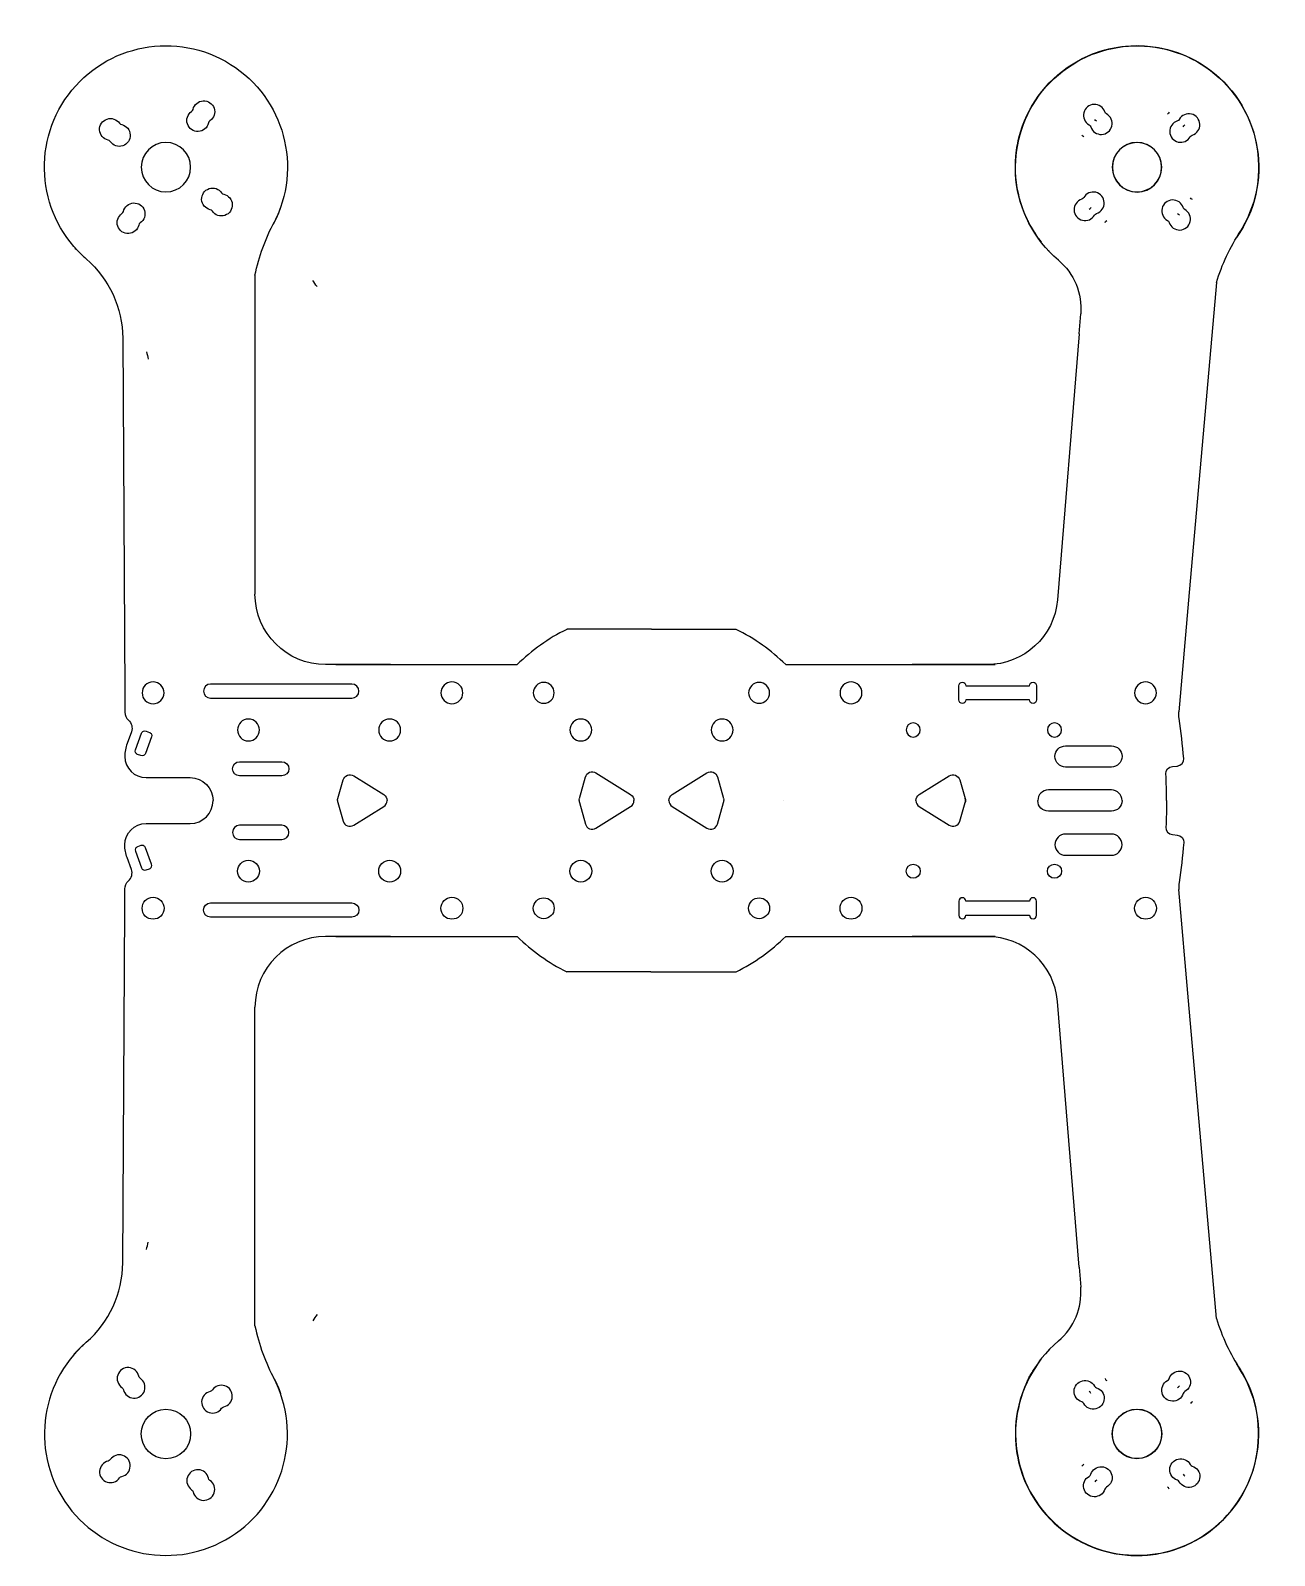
# Model space of a CAD drawing. Header units: millimetres. Extents: x -88 to 88, y -107 to 109.
import ezdxf

# ---------------------------------------------------------------- set-up
doc = ezdxf.new("R2010")
doc.units = ezdxf.units.MM
doc.layers.get('0').update_dxf_attribs({"linetype": 'CONTINUOUS'})

msp = doc.modelspace()

# ---------------------------------------------------------------- linework, layer by layer
for p, q in [((-56.13, 74.4), (-56.13, 29.25)), ((79.98, 73.34), (76.04, 28.36)), ((60.54, 66.08), (60.77, 68.92)), ((-74.86, 65.47), (-74.56, 15.21)), ((60.54, 66.08), (57.48, 28.44)), ((76.04, 28.36), (74.66, 12.58)), ((0.01, 24.25), (-12, 24.25)), ((0.01, 24.25), (12, 24.25)), ((-36.93, 19.25), (-46.13, 19.25)), ((-44.68, 19.25), (-19.01, 19.25)), ((19.01, 19.25), (48.67, 19.25)), ((48.67, 19.25), (36.92, 19.25)), ((48.67, 19.25), (47.51, 19.25)), ((-74.56, 15.21), (-74.56, 12.51)), ((-73.63, 9.74), (-74.24, 8.08)), ((-74.56, 6.27), (-74.56, 6.25)), ((73.75, 4.82), (74.45, 4.88)), ((-71.56, 3.25), (-65.31, 3.25)), ((-44.41, 0.27), (-43.65, 2.93)), ((-42.16, 3.5), (-37.91, 0.85)), ((-10.21, 0.27), (-9.36, 3.34)), ((-7.86, 3.92), (-2.95, 0.85)), ((2.95, 0.85), (7.86, 3.92)), ((9.36, 3.34), (10.21, 0.27)), ((37.91, 0.85), (42.16, 3.5)), ((43.65, 2.93), (44.41, 0.27)), ((-2.48, -0.03), (-2.48, 0.03)), ((65.12, 1.5), (56.2, 1.5)), ((-62.06, 0), (-62.06, 0)), ((-62.06, 0), (-62.06, 0)), ((-44.45, 0), (-44.45, 0)), ((-44.45, 0), (-44.45, 0)), ((-44.41, -0.28), (-43.65, -2.93)), ((-42.16, -3.5), (-37.91, -0.85)), ((-37.44, 0), (-37.44, 0)), ((-37.44, 0), (-37.44, 0)), ((-10.24, 0), (-10.24, 0)), ((-10.21, -0.27), (-9.36, -3.34)), ((-7.86, -3.92), (-2.95, -0.85)), ((2.48, 0), (2.48, 0)), ((2.95, -0.85), (7.86, -3.92)), ((9.36, -3.34), (10.21, -0.27)), ((10.24, 0), (10.24, 0)), ((18.75, 0), (18.75, 0)), ((37.44, 0), (37.44, 0)), ((37.44, 0), (37.44, 0)), ((37.91, -0.85), (42.16, -3.5)), ((43.65, -2.93), (44.41, -0.28)), ((44.45, 0), (44.45, 0)), ((44.45, 0), (44.45, 0)), ((54.7, 0), (54.7, 0)), ((54.7, 0), (54.7, 0)), ((65.12, -1.5), (56.2, -1.5)), ((66.62, 0), (66.62, 0)), ((66.62, 0), (66.62, 0)), ((72.93, 0), (72.93, 0)), ((-71.56, -3.25), (-65.31, -3.25)), ((-74.56, -6.27), (-74.56, -6.25)), ((73.75, -4.82), (74.45, -4.88)), ((-73.63, -9.74), (-74.24, -8.08)), ((-74.56, -15.21), (-74.56, -12.51)), ((76.04, -28.36), (74.66, -12.58)), ((-74.86, -65.47), (-74.56, -15.21)), ((-36.93, -19.25), (-46.13, -19.25)), ((-44.68, -19.25), (-19.01, -19.25)), ((19.01, -19.25), (48.67, -19.25)), ((48.67, -19.25), (36.92, -19.25)), ((48.67, -19.25), (47.51, -19.25)), ((-0.09, -24.25), (-12, -24.25)), ((-0.09, -24.25), (12, -24.25)), ((-56.13, -74.4), (-56.13, -29.25)), ((60.54, -66.08), (57.48, -28.44)), ((79.98, -73.34), (76.04, -28.36)), ((60.54, -66.08), (60.77, -68.92))]:
    msp.add_line(p, q)
for points in [[(-62.72, 95.95, -1.467599), (-65.1, 97.58, 0.189495), (-64.9, 97.88, -1.467599), (-62.51, 96.26, 0.189495)], [(61.96, 95.69, -0.189495), (62.19, 95.4, 1.467599), (64.42, 97.23, -0.189495), (64.19, 97.51, 1.467599)], [(74.73, 96.46, -0.189495), (74.45, 96.23, 1.467599), (76.28, 94, -0.189495), (76.56, 94.23, 1.467599)], [(-75, 95.71, -1.467599), (-76.63, 93.32, 0.189495), (-76.93, 93.53, -1.467599), (-75.31, 95.91, 0.189495)], [(-62.17, 83.46, 0.189495), (-62.48, 83.67, -1.467599), (-60.85, 86.05, 0.189495), (-60.55, 85.85, -1.467599)], [(-72.38, 81.8, 0.189495), (-72.58, 81.5, -1.467599), (-74.97, 83.12, 0.189495), (-74.76, 83.42, -1.467599)], [(62.73, 82.91, -0.189495), (63.02, 83.14, 1.467599), (61.19, 85.38, -0.189495), (60.91, 85.15, 1.467599)], [(73.28, 81.86, 1.467599), (75.51, 83.69, -0.189495), (75.28, 83.97, 1.467599), (73.04, 82.14, -0.189495)], [(-42.41, 14.5, 1), (-42.41, 16.5), (-62.41, 16.5, 1), (-62.41, 14.5)], [(53.52, 14.25), (44.52, 14.25, -1), (43.52, 14.25), (43.52, 16.25, -1), (44.52, 16.25), (53.52, 16.25, -1), (54.52, 16.25), (54.52, 14.25, -1)], [(-71.55, 9.83), (-71.08, 9.66, -0.414214), (-70.78, 9.02), (-71.63, 6.67, -0.414214), (-72.28, 6.37), (-72.75, 6.54, -0.414214), (-73.04, 7.18), (-72.19, 9.53, -0.414214)], [(58.62, 4.75, -1), (58.62, 7.75), (65.12, 7.75, -1), (65.12, 4.75)], [(-58.32, 5.5), (-52.32, 5.5, -1), (-52.32, 3.5), (-58.32, 3.5, -1)], [(-58.32, -3.5, 1), (-58.32, -5.5), (-52.32, -5.5, 1), (-52.32, -3.5)], [(-72.28, -6.37), (-72.75, -6.54, 0.414214), (-73.04, -7.18), (-72.19, -9.53, 0.414214), (-71.55, -9.83), (-71.08, -9.66, 0.414214), (-70.78, -9.02), (-71.63, -6.67, 0.414214)], [(58.62, -7.75), (65.12, -7.75, 1), (65.12, -4.75), (58.62, -4.75, 1)], [(-42.41, -16.5), (-62.41, -16.5, -1), (-62.41, -14.5), (-42.41, -14.5, -1)], [(43.52, -14.25), (43.52, -16.25, 1), (44.52, -16.25), (53.52, -16.25, 1), (54.52, -16.25), (54.52, -14.25, 1), (53.52, -14.25), (44.52, -14.25, 1)], [(-72.38, -81.8, -0.189495), (-72.58, -81.5, 1.467599), (-74.97, -83.12, -0.189495), (-74.76, -83.42, 1.467599)], [(75.51, -83.69, 0.189495), (75.28, -83.97, -1.467599), (73.04, -82.14, 0.189495), (73.28, -81.86, -1.467599)], [(-62.17, -83.46, -0.189495), (-62.48, -83.67, 1.467599), (-60.85, -86.05, -0.189495), (-60.55, -85.85, 1.467599)], [(62.73, -82.91, 0.189495), (63.02, -83.14, -1.467599), (61.19, -85.38, 0.189495), (60.91, -85.15, -1.467599)], [(-76.93, -93.53, 1.467599), (-75.31, -95.91, -0.189495), (-75, -95.71, 1.467599), (-76.63, -93.32, -0.189495)], [(-65.1, -97.58, -0.189495), (-64.9, -97.88, 1.467599), (-62.51, -96.26, -0.189495), (-62.72, -95.95, 1.467599)], [(64.19, -97.51, -1.467599), (61.96, -95.69, 0.189495), (62.19, -95.4, -1.467599), (64.42, -97.23, 0.189495)], [(74.73, -96.46, 0.189495), (74.45, -96.23, -1.467599), (76.28, -94, 0.189495), (76.56, -94.23, -1.467599)]]:
    msp.add_lwpolyline(points, format="xyb", close=True)
at = {"extrusion": (0, -1.22465e-16, -1)}
for centre, radius in [((68.74, 89.69), 3.5), ((-68.73, 89.69), 3.5), ((-68.75, 89.67), 3.5), ((70.56, 15.25), 1.55), ((28.25, 15.25), 1.55), ((15.25, 15.25), 1.48), ((-15.24, 15.25), 1.48), ((-28.25, 15.25), 1.55), ((-69.95, 15.25), 1.55), ((57.06, 10), 1.55), ((37.06, 10), 1.55), ((10, 10), 1.55), ((-10, 10), 1.55), ((-37.06, 10), 1), ((-57.06, 10), 1)]:
    msp.add_circle(centre, radius, dxfattribs=at)
for centre, radius in [((-57.06, -10), 1.55), ((-37.06, -10), 1.55), ((-10, -10), 1.55), ((10, -10), 1.55), ((37.06, -10), 1), ((57.06, -10), 1), ((-70.56, -15.25), 1.55), ((-28.25, -15.25), 1.55), ((-15.25, -15.25), 1.48), ((15.24, -15.25), 1.48), ((28.25, -15.25), 1.55), ((69.95, -15.25), 1.55), ((-68.74, -89.69), 3.5), ((68.73, -89.69), 3.5), ((68.75, -89.67), 3.5)]:
    msp.add_circle(centre, radius)
at = {"extrusion": (-1.35585e-31, -1.22465e-16, -1)}
msp.add_arc((68.74, 89.69), 17.2, -49.01, 207.7358, dxfattribs=at)
at = {"extrusion": (-1.47911e-31, -1.22465e-16, -1)}
msp.add_arc((-68.73, 89.69), 17.21, -33.5147, 137.8867, dxfattribs=at)
at = {"extrusion": (-1.2326e-31, -1.22465e-16, -1)}
for centre, radius, start, end in [((-68.75, 89.67), 17.23, -49.7438, 215.2192), ((98.35, 55.47), 28.05, 130.2304, 130.8229)]:
    msp.add_arc(centre, radius, start, end, dxfattribs=at)
at = {"extrusion": (-2.46519e-32, -1.22465e-16, -1)}
for centre, radius, start, end in [((-68.75, 89.67), 17.2, -35.8746, 212.7358), ((-51.8, 69.65), 9, 130.2562, 184.6536)]:
    msp.add_arc(centre, radius, start, end, dxfattribs=at)
at = {"extrusion": (9.1212e-30, -1.22465e-16, -1)}
msp.add_arc((-72.82, 97.65), 0.5, 197.8399, 240.7601, dxfattribs=at)
at = {"extrusion": (-1.34353e-30, -1.22465e-16, -1)}
msp.add_arc((-63.19, 96.69), 0.5, 287.8399, 330.7601, dxfattribs=at)
at = {"extrusion": (-1.2819e-30, -1.22465e-16, -1)}
msp.add_arc((-75.77, 95.23), 0.5, 17.8399, 60.7601, dxfattribs=at)
at = {"extrusion": (-1.28806e-30, -1.22465e-16, -1)}
msp.add_arc((-60.77, 93.73), 0.5, 107.8399, 150.7601, dxfattribs=at)
at = {"extrusion": (-3.48824e-30, -1.22465e-16, -1)}
msp.add_arc((-76.73, 85.6), 0.5, 287.8399, 330.7601, dxfattribs=at)
for centre, radius, start, end in [((-68, 89.57), 16.5, 332.5062, 337.9883), ((-56.88, 85.07), 4.5, 337.9883, 345.5565), ((57.32, 84.06), 4.5, 199.8267, 207.0117), ((68.01, 89.51), 16.5, 207.0117, 212.4938), ((-78.1, 81.06), 4.5, 215.8435, 223.4117), ((-69.38, 89.31), 16.5, 223.4117, 228.8938), ((58.68, 81.89), 4.5, 210.8435, 218.4117), ((0, 0), 27.05, 116.3203, 134.6414), ((0, 0), 27.05, 45.3586, 63.6797), ((-70.56, 15.25), 4, 180.1319, 180.5609), ((-73.06, 12.51), 1.5, 180, 228.6041), ((0, 0), 75.59, 4.5218, 8.8398), ((-69.26, 6.27), 5.3, 160, 180), ((-71.56, 6.25), 3, 180, 270), ((74.36, 5.88), 1, -85, 4.5218), ((0, 0), 72.93, 0, 2.9672), ((43.45, 0), 1, -15.9644, 15.9644), ((56.2, 0), 1.5, 90, 180), ((65.12, 0), 1.5, 0, 90), ((-65.31, 0), 3.25, 270, 360), ((-43.45, 0), 1, 180, 195.9644), ((-38.44, 0), 1, 301.9935, 360), ((-9.24, 0), 1, 180, 195.4509), ((-3.48, 0), 1, 301.9935, 360), ((3.48, 0), 1, 180, 238.0065), ((9.24, 0), 1, 344.5491, 360), ((19.75, 0), 1, 180, 180.0042), ((38.44, 0), 1, 180, 238.0065), ((-42.69, -2.65), 1, 195.9644, 301.9935), ((-8.39, -3.07), 1, 195.4509, 301.9935), ((8.39, -3.07), 1, 238.0065, 344.5491), ((42.69, -2.65), 1, 238.0065, 344.0356), ((73.83, -3.83), 1, 177.0328, 265), ((-75.04, -10.26), 1.5, -48.6041, 20), ((78.65, -12.23), 4, 171.1602, 185), ((-46.13, -29.25), 10, 90, 180), ((0, 0), 27.05, 225.3584, 243.6793), ((0, 0), 27.05, 296.3207, 314.6416), ((47.51, -29.25), 10, 4.6536, 90), ((-81.07, -60.67), 10, 343.2281, 349.3), ((-89.86, -65.38), 15, 310.99, 359.6536), ((51.8, -69.65), 9, -49.7438, 4.6536), ((-39.23, -78.61), 10, 144.3, 150.3719), ((106.82, -65.2), 28.05, 196.8707, 213.3696), ((-28.69, -68.63), 28.05, 191.8707, 208.3696), ((-68.74, -89.69), 17.2, -229.01, 27.7358), ((-98.35, -55.47), 28.05, 310.2304, 310.8229), ((68.75, -89.67), 17.23, -229.7438, 35.2192), ((68.75, -89.67), 17.2, -215.8746, 32.7358), ((36.28, -58.16), 28.05, 315.2304, 315.5548), ((68.73, -89.69), 17.21, 146.4853, 317.8867), ((30.67, -65.22), 28.05, 326.6304, 327.7421), ((64.69, -81.69), 0.5, 197.8399, 240.7601), ((61.74, -84.11), 0.5, 17.8399, 60.7601), ((74.32, -82.65), 0.5, 287.8399, 330.7601), ((76.73, -85.6), 0.5, 107.8399, 150.7601), ((60.77, -93.73), 0.5, 287.8399, 330.7601), ((63.19, -96.69), 0.5, 107.8399, 150.7601), ((75.77, -95.23), 0.5, 197.8399, 240.7601), ((72.82, -97.65), 0.5, 17.8399, 60.7601)]:
    msp.add_arc(centre, radius, start, end)
at = {"extrusion": (1.81808e-30, -1.22465e-16, -1)}
msp.add_arc((-61.74, 84.11), 0.5, 197.8399, 240.7601, dxfattribs=at)
at = {"extrusion": (4.36955e-30, -1.22465e-16, -1)}
msp.add_arc((-64.69, 81.69), 0.5, 17.8399, 60.7601, dxfattribs=at)
at = {"extrusion": (9.55261e-31, -1.22465e-16, -1)}
msp.add_arc((-74.32, 82.65), 0.5, 107.8399, 150.7601, dxfattribs=at)
at = {"extrusion": (9.24446e-32, -1.22465e-16, -1)}
msp.add_arc((28.69, 68.63), 28.05, 11.8707, 28.3696, dxfattribs=at)
at = {"extrusion": (-1.84889e-31, -1.22465e-16, -1)}
msp.add_arc((-30.67, 65.22), 28.05, 146.6304, 147.7421, dxfattribs=at)
at = {"extrusion": (1.04771e-31, -1.22465e-16, -1)}
msp.add_arc((-106.82, 65.2), 28.05, 16.8707, 33.3696, dxfattribs=at)
at = {"extrusion": (-2.83497e-31, -1.22465e-16, -1)}
msp.add_arc((-36.28, 58.16), 28.05, 135.2304, 135.5548, dxfattribs=at)
at = {"extrusion": (-4.06756e-31, -1.22465e-16, -1)}
msp.add_arc((89.86, 65.38), 15, 130.99, 179.6536, dxfattribs=at)
at = {"extrusion": (-4.68386e-31, -1.22465e-16, -1)}
msp.add_arc((39.23, 78.61), 10, 324.3, 330.3719, dxfattribs=at)
at = {"extrusion": (-1.97215e-31, -1.22465e-16, -1)}
for centre, radius, start, end in [((81.07, 60.67), 10, 163.2281, 169.3), ((-9.24, 0), 1, 164.5491, 180)]:
    msp.add_arc(centre, radius, start, end, dxfattribs=at)
at = {"extrusion": (4.70836e-43, -1.22465e-16, -1)}
msp.add_arc((46.13, 29.25), 10, 270, 360, dxfattribs=at)
at = {"extrusion": (-1.07852e-32, -1.22465e-16, -1)}
msp.add_arc((-47.51, 29.25), 10, 184.6536, 270, dxfattribs=at)
at = {"extrusion": (1.17097e-30, -1.22465e-16, -1)}
msp.add_arc((75.04, 10.26), 1.5, 131.3959, 200, dxfattribs=at)
at = {"extrusion": (4.19082e-31, -1.22465e-16, -1)}
msp.add_arc((-78.65, 12.23), 4, -8.8398, 5, dxfattribs=at)
at = {"extrusion": (4.52208e-31, -1.22465e-16, -1)}
msp.add_arc((-73.83, 3.83), 1, -2.9672, 85, dxfattribs=at)
at = {"extrusion": (0, -1.22465e-16, -1)}
msp.add_arc((65.31, 0), 3.25, 90, 180, dxfattribs=at)
at = {"extrusion": (-1.88587e-30, -1.22465e-16, -1)}
msp.add_arc((42.69, 2.65), 1, 15.9644, 121.9935, dxfattribs=at)
at = {"extrusion": (1.75645e-30, -1.22465e-16, -1)}
msp.add_arc((8.39, 3.07), 1, 15.4509, 121.9935, dxfattribs=at)
at = {"extrusion": (7.33394e-31, -1.22465e-16, -1)}
msp.add_arc((-8.39, 3.07), 1, 58.0065, 164.5491, dxfattribs=at)
at = {"extrusion": (-5.11527e-31, -1.22465e-16, -1)}
msp.add_arc((-42.69, 2.65), 1, 58.0065, 164.0356, dxfattribs=at)
at = {"extrusion": (1.38437e-30, -1.22465e-16, -1)}
msp.add_arc((43.45, 0), 1, 0, 15.9644, dxfattribs=at)
at = {"extrusion": (-7.21068e-31, -1.22465e-16, -1)}
msp.add_arc((38.44, 0), 1, 121.9935, 180, dxfattribs=at)
at = {"extrusion": (2.1974e-30, -1.22465e-16, -1)}
for centre, end in [((9.24, 0), 15.4509), ((-3.48, 0), 58.0065)]:
    msp.add_arc(centre, 1, 0, end, dxfattribs=at)
at = {"extrusion": (-3.5129e-31, -1.22465e-16, -1)}
msp.add_arc((3.48, 0), 1, 121.9935, 180, dxfattribs=at)
at = {"extrusion": (-1.34039e-30, -1.22465e-16, -1)}
msp.add_arc((-38.44, 0), 1, 0, 58.0065, dxfattribs=at)
at = {"extrusion": (-6.77927e-32, -1.22465e-16, -1)}
msp.add_arc((-43.45, 0), 1, 164.0356, 195.9644, dxfattribs=at)
at = {"extrusion": (0, 0, -1)}
for centre, radius, start, end in [((-56.2, 0), 1.5, -90, 0), ((-65.12, 0), 1.5, 180, 270), ((0, 0), 72.93, 180, 182.9672), ((71.56, -6.25), 3, 0, 90), ((69.26, -6.27), 5.3, 340, 360), ((-74.36, -5.88), 1, 95, 184.5218), ((0, 0), 75.59, 184.5218, 188.8398), ((73.06, -12.51), 1.5, 0, 48.6041), ((70.56, -15.25), 4, 0.1319, 0.5609), ((69.38, -89.31), 16.5, 43.4117, 48.8938), ((78.1, -81.06), 4.5, 35.8435, 43.4117), ((-58.68, -81.89), 4.5, 30.8435, 38.4117), ((68, -89.57), 16.5, 152.5062, 157.9883), ((-57.32, -84.06), 4.5, 19.8267, 27.0117), ((-68.01, -89.51), 16.5, 27.0117, 32.4938), ((56.88, -85.07), 4.5, 157.9883, 165.5565)]:
    msp.add_arc(centre, radius, start, end, dxfattribs=at)

doc.saveas('drawing.dxf')
